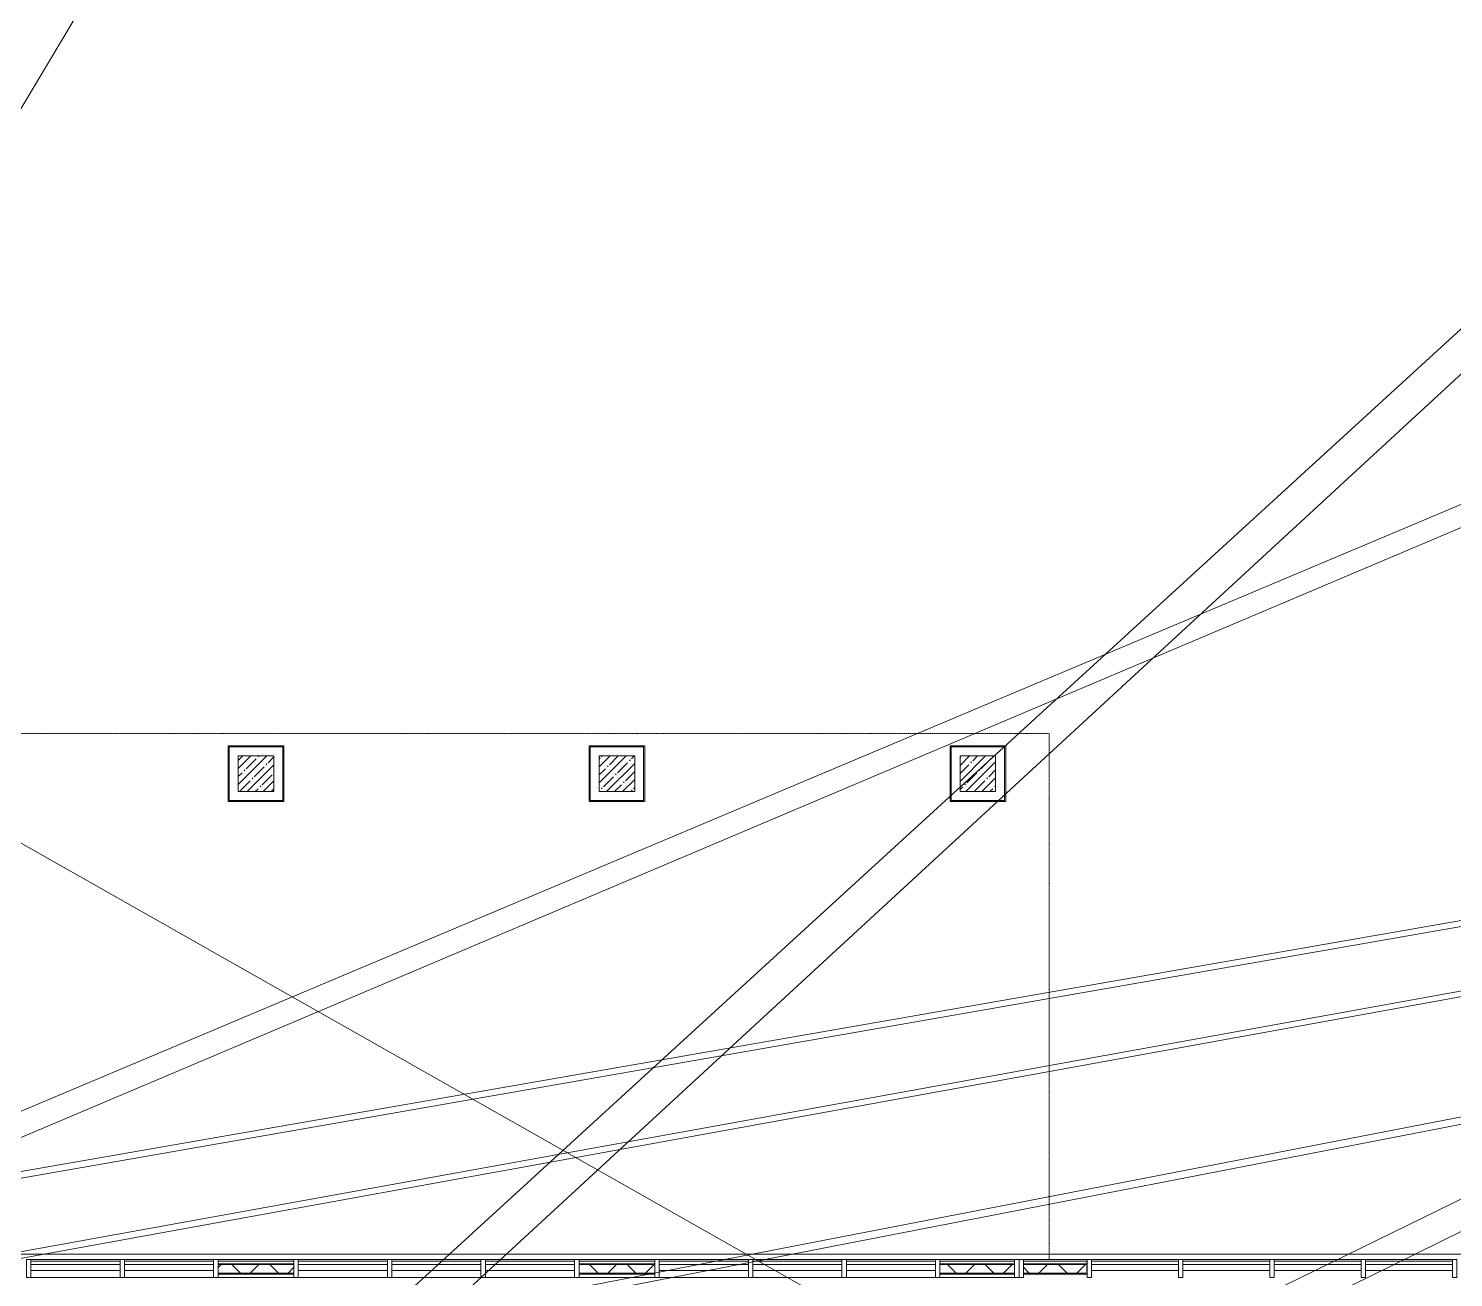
# Model space of a CAD drawing. Header units: millimetres. Extents: x -500089 to 1469082, y -290736 to 166440.
# Drawn here: x 1195451 to 1211441, y -44820 to -30814 of the extents above; entities that cross this region are included whole.
import ezdxf

# ---------------------------------------------------------------- set-up
doc = ezdxf.new("R2010")
doc.units = ezdxf.units.MM
doc.linetypes.add('ASVP_Штриховая_ш3 п1_5', pattern=[4.5, 3, -1.5])
for name, color, linetype, lineweight in [('Витраж', 7, 'Continuous', 0), ('Линии', 7, 'Continuous', 0), ('Несущие колонны', 7, 'Continuous', 0), ('Панели витража', 7, 'Continuous', 0), ('Стены отделка', 7, 'Continuous', 0), ('экспертиза ДУ пояснения', 6, 'Continuous', 0)]:
    doc.layers.add(name, color=color, linetype=linetype, lineweight=lineweight)

# ---------------------------------------------------------------- blocks, each defined once
blk = doc.blocks.new('Прямоугольный импост - 5х250 мм _наружный откос_ Серый-3055685-З Этаж 01')
at = {"layer": 'Витраж'}
for p, q in [((74454, 29013), (112350, 29013)), ((83625, 28750), (84625, 28750)), ((84675, 28750), (85675, 28750)), ((85725, 28750), (86575, 28750)), ((86625, 28750), (87625, 28750)), ((87675, 28750), (88675, 28750)), ((88725, 28750), (89725, 28750)), ((89775, 28750), (90625, 28750)), ((90675, 28750), (91675, 28750)), ((91725, 28750), (92725, 28750)), ((92775, 28750), (93775, 28750)), ((93825, 28750), (94663, 28750))]:
    blk.add_line(p, q, dxfattribs=at)
blk = doc.blocks.new('АР_СОШ_Верзилово_Фасады_rvt-2-З Этаж 01')
at = {"layer": 'Стены отделка', "lineweight": 9}
for p, q in [((85850, 34712), (85838, 34712)), ((85838, 34712), (85838, 34100)), ((86450, 34712), (85850, 34712)), ((85850, 34700), (86450, 34700)), ((85850, 34100), (85850, 34700)), ((86463, 34712), (86450, 34712)), ((86450, 34700), (86450, 34100)), ((86463, 34087), (86463, 34712)), ((89900, 34712), (89888, 34712)), ((89888, 34712), (89888, 34100)), ((90500, 34712), (89900, 34712)), ((89900, 34700), (90500, 34700)), ((89900, 34100), (89900, 34700)), ((90513, 34712), (90500, 34712)), ((90500, 34700), (90500, 34100)), ((90513, 34087), (90513, 34712)), ((94563, 34712), (93938, 34712)), ((93938, 34712), (93938, 34700)), ((93938, 34700), (93938, 34087)), ((93950, 34700), (94550, 34700)), ((93950, 34100), (93950, 34700)), ((94550, 34700), (94550, 34100)), ((94563, 34700), (94563, 34712)), ((94563, 34100), (94563, 34700)), ((85838, 34100), (85838, 34087)), ((85838, 34087), (86450, 34087)), ((86450, 34100), (85850, 34100)), ((86450, 34087), (86463, 34087)), ((89888, 34100), (89888, 34087)), ((89888, 34087), (90500, 34087)), ((90500, 34100), (89900, 34100)), ((90500, 34087), (90513, 34087)), ((93938, 34087), (93950, 34087)), ((94550, 34100), (93950, 34100)), ((93950, 34087), (94563, 34087)), ((94563, 34087), (94563, 34100))]:
    blk.add_line(p, q, dxfattribs=at)
at = {"lineweight": 9}
blk.add_blockref('Прямоугольный импост - 5х250 мм _наружный откос_ Серый-3055685-З Этаж 01', (0, 0), dxfattribs=at)
blk = doc.blocks.new('ADSK_КолоннаЖБ_Прямоугольная - 400x400 мм-V262-З Этаж 01')
at = {"layer": 'Несущие колонны'}
h = blk.add_hatch(dxfattribs=at)
h.set_pattern_fill('FP_46', color=256, style=0, pattern_type=2)
h.set_pattern_definition([(45, (-86150, -34400), (-89.80256, 89.80256), []), (45, (-86060.2, -34400), (-89.80256, 89.80256), [158.75, -31.75, 13.411, -18.339])])
h.paths.add_polyline_path([(200, -200), (200, 200), (-200, 200), (-200, -200)], flags=0)
at = {"layer": 'Несущие колонны', "lineweight": 18}
for p, q in [((-200, -200), (-200, 200)), ((-200, 200), (200, 200)), ((200, 200), (-200, 200)), ((-200, 200), (-200, -200)), ((200, 200), (200, -200)), ((200, -200), (200, 200)), ((200, -200), (-200, -200)), ((-200, -200), (200, -200))]:
    blk.add_line(p, q, dxfattribs=at)
blk = doc.blocks.new('ADSK_КолоннаЖБ_Прямоугольная - 400x400 мм-V264-З Этаж 01')
at = {"layer": 'Несущие колонны'}
h = blk.add_hatch(dxfattribs=at)
h.set_pattern_fill('FP_48', color=256, style=0, pattern_type=2)
h.set_pattern_definition([(45, (-94250, -34400), (-89.80256, 89.80256), []), (45, (-94160.2, -34400), (-89.80256, 89.80256), [158.75, -31.75, 13.411, -18.339])])
h.paths.add_polyline_path([(200, -200), (200, 200), (-200, 200), (-200, -200)], flags=0)
at = {"layer": 'Несущие колонны', "lineweight": 18}
for p, q in [((-200, -200), (-200, 200)), ((-200, 200), (200, 200)), ((200, 200), (-200, 200)), ((-200, 200), (-200, -200)), ((200, 200), (200, -200)), ((200, -200), (200, 200)), ((200, -200), (-200, -200)), ((-200, -200), (200, -200))]:
    blk.add_line(p, q, dxfattribs=at)
blk = doc.blocks.new('ADSK_КолоннаЖБ_Прямоугольная - 400x400 мм-V266-З Этаж 01')
at = {"layer": 'Несущие колонны'}
h = blk.add_hatch(dxfattribs=at)
h.set_pattern_fill('FP_50', color=256, style=0, pattern_type=2)
h.set_pattern_definition([(45, (-90200, -34400), (-89.80256, 89.80256), []), (45, (-90110.2, -34400), (-89.80256, 89.80256), [158.75, -31.75, 13.411, -18.339])])
h.paths.add_polyline_path([(200, -200), (200, 200), (-200, 200), (-200, -200)], flags=0)
at = {"layer": 'Несущие колонны', "lineweight": 18}
for p, q in [((-200, -200), (-200, 200)), ((-200, 200), (200, 200)), ((200, 200), (-200, 200)), ((-200, 200), (-200, -200)), ((200, 200), (200, -200)), ((200, -200), (200, 200)), ((200, -200), (-200, -200)), ((-200, -200), (200, -200))]:
    blk.add_line(p, q, dxfattribs=at)
blk = doc.blocks.new('M_Glazed Pane_Stemalit_Minvata - Непрозрачное с минватой _пожрассечка_ 38-4191406-З Этаж 01')
at = {"layer": 'Панели витража'}
h = blk.add_hatch(dxfattribs=at)
h.set_pattern_fill('FP_204', color=256, style=0, pattern_type=2)
h.set_pattern_definition([(45, (-95118.75, -28915), (-212.132, 212.132), []), (135, (-95118.75, -28915), (-212.132, -212.132), [])])
h.paths.add_polyline_path([(356, -115), (356, -18), (-356, -18), (-356, -115)], flags=0)
h = blk.add_hatch(dxfattribs=at)
h.set_pattern_fill('FP_203', color=256, style=0, pattern_type=2)
h.set_pattern_definition([(45, (-95118.75, -28915), (-212.132, 212.132), [])])
h.paths.add_polyline_path([(356, -128), (356, -115), (-356, -115), (-356, -128)], flags=0)
for p, q in [((-356, 18), (356, 18)), ((356, 18), (-356, 18)), ((-356, 18), (-356, -13)), ((356, -13), (356, 18)), ((356, -13), (-356, -13)), ((-356, -13), (-356, -18)), ((-356, -13), (356, -13)), ((-356, -18), (356, -18)), ((356, -18), (356, -13))]:
    blk.add_line(p, q, dxfattribs=at)
at = {"layer": 'Панели витража', "lineweight": 18}
for p, q in [((356, -18), (-356, -18)), ((-356, -18), (-356, -115)), ((356, -115), (-356, -115)), ((-356, -115), (-356, -128)), ((-356, -115), (356, -115)), ((-356, -128), (356, -128)), ((356, -115), (356, -18)), ((356, -128), (356, -115))]:
    blk.add_line(p, q, dxfattribs=at)
blk = doc.blocks.new('Системная панель - ASVP_Cтеклопакет Двухкамерный_36 мм-4122098-З Этаж 01')
at = {"layer": 'Панели витража', "lineweight": 18}
for p, q in [((488, 18), (-488, 18)), ((-488, 18), (-488, -18)), ((488, -18), (488, 18)), ((-488, -18), (488, -18))]:
    blk.add_line(p, q, dxfattribs=at)
blk = doc.blocks.new('Прямоугольный импост - 50х120 мм Серый-4191403-З Этаж 01')
at = {"layer": 'Витраж'}
blk.add_line((94762.5, 28950), (95475, 28950), dxfattribs=at)
blk = doc.blocks.new('Прямоугольный импост - 50х120 мм Серый-3779419-З Этаж 01')
at = {"layer": 'Витраж'}
for p, q in [((96550, 28950), (97525, 28950)), ((97525, 28830), (96550, 28830))]:
    blk.add_line(p, q, dxfattribs=at)
blk = doc.blocks.new('Прямоугольный импост - 50х200 мм Серый-3746795-З Этаж 01')
at = {"layer": 'Витраж', "lineweight": 18}
for p, q in [((-25, 165), (25, 165)), ((-25, -35), (-25, 165)), ((25, 165), (25, -35)), ((25, -35), (-25, -35))]:
    blk.add_line(p, q, dxfattribs=at)
blk = doc.blocks.new('Прямоугольный импост - 50х200 мм Серый-3746806-З Этаж 01')
at = {"layer": 'Витраж', "lineweight": 18}
for p, q in [((0, 165), (-50, 165)), ((-50, 165), (-50, -35)), ((0, -35), (0, 165)), ((-50, -35), (0, -35))]:
    blk.add_line(p, q, dxfattribs=at)
blk = doc.blocks.new('M_Glazed Pane_Stemalit_Minvata - Непрозрачное с минватой _пожрассечка_ 38-V436-З Этаж 01')
at = {"layer": 'Панели витража'}
h = blk.add_hatch(dxfattribs=at)
h.set_pattern_fill('FP_216', color=256, style=0, pattern_type=2)
h.set_pattern_definition([(45, (-86150, -28915), (-212.132, 212.132), []), (135, (-86150, -28915), (-212.132, -212.132), [])])
h.paths.add_polyline_path([(425, -115), (425, -18), (-425, -18), (-425, -115)], flags=0)
h = blk.add_hatch(dxfattribs=at)
h.set_pattern_fill('FP_215', color=256, style=0, pattern_type=2)
h.set_pattern_definition([(45, (-86150, -28915), (-212.132, 212.132), [])])
h.paths.add_polyline_path([(-425, -127.5), (425, -127.5), (425, -115), (-425, -115)], flags=0)
for p, q in [((-425, 18), (425, 18)), ((425, 18), (-425, 18)), ((-425, 18), (-425, -13)), ((425, -13), (425, 18)), ((425, -13), (-425, -13)), ((-425, -13), (-425, -18)), ((-425, -13), (425, -13)), ((-425, -18), (425, -18)), ((425, -18), (425, -13))]:
    blk.add_line(p, q, dxfattribs=at)
at = {"layer": 'Панели витража', "lineweight": 18}
for p, q in [((425, -18), (-425, -18)), ((-425, -18), (-425, -115)), ((425, -115), (-425, -115)), ((-425, -115), (-425, -127.5)), ((-425, -115), (425, -115)), ((-425, -127.5), (425, -127.5)), ((425, -115), (425, -18)), ((425, -127.5), (425, -115))]:
    blk.add_line(p, q, dxfattribs=at)
blk = doc.blocks.new('Системная панель - ASVP_Cтеклопакет Двухкамерный_36 мм-4186791-З Этаж 01')
at = {"layer": 'Панели витража', "lineweight": 18}
for p, q in [((500, 18), (-500, 18)), ((-500, 18), (-500, -18)), ((500, -18), (500, 18)), ((-500, -18), (500, -18))]:
    blk.add_line(p, q, dxfattribs=at)
blk = doc.blocks.new('M_Glazed Pane_Stemalit_Minvata - Непрозрачное с минватой _пожрассечка_ 38-V437-З Этаж 01')
at = {"layer": 'Панели витража'}
h = blk.add_hatch(dxfattribs=at)
h.set_pattern_fill('FP_218', color=256, style=0, pattern_type=2)
h.set_pattern_definition([(45, (-90200, -28915), (-212.132, 212.132), []), (135, (-90200, -28915), (-212.132, -212.132), [])])
h.paths.add_polyline_path([(-425, -115), (425, -115), (425, -18), (-425, -18), (-425, -85)], flags=0)
h = blk.add_hatch(dxfattribs=at)
h.set_pattern_fill('FP_217', color=256, style=0, pattern_type=2)
h.set_pattern_definition([(45, (-90200, -28915), (-212.132, 212.132), [])])
h.paths.add_polyline_path([(425, -127.5), (425, -115), (-425, -115), (-425, -127.5)], flags=0)
for p, q in [((-425, 18), (425, 18)), ((425, 18), (-425, 18)), ((-425, 18), (-425, -13)), ((425, -13), (425, 18)), ((425, -13), (-425, -13)), ((-425, -13), (-425, -18)), ((-425, -13), (425, -13)), ((-425, -18), (425, -18)), ((425, -18), (425, -13))]:
    blk.add_line(p, q, dxfattribs=at)
at = {"layer": 'Панели витража', "lineweight": 18}
for p, q in [((425, -18), (-425, -18)), ((-425, -18), (-425, -115)), ((425, -115), (-425, -115)), ((-425, -115), (-425, -127.5)), ((-425, -115), (425, -115)), ((-425, -127.5), (425, -127.5)), ((425, -115), (425, -18)), ((425, -127.5), (425, -115))]:
    blk.add_line(p, q, dxfattribs=at)
blk = doc.blocks.new('Прямоугольный импост - 50х200 мм Серый-3746798-З Этаж 01')
at = {"layer": 'Витраж', "lineweight": 18}
for p, q in [((-50, 165), (0, 165)), ((-50, -35), (-50, 165)), ((0, 165), (0, -35)), ((0, -35), (-50, -35))]:
    blk.add_line(p, q, dxfattribs=at)
blk = doc.blocks.new('Прямоугольный импост - 50х120 мм Серый-3687795-З Этаж 01')
at = {"layer": 'Витраж'}
blk.add_line((99625, 28950), (100475, 28950), dxfattribs=at)
blk = doc.blocks.new('Прямоугольный импост - 50х120 мм Серый-4186787-З Этаж 01')
at = {"layer": 'Витраж'}
for p, q in [((75525, 28950), (76525, 28950)), ((76525, 28830), (75525, 28830))]:
    blk.add_line(p, q, dxfattribs=at)
blk = doc.blocks.new('M_Glazed Pane_Stemalit_Minvata - Непрозрачное с минватой _пожрассечка_ 38-4191399-З Этаж 01')
at = {"layer": 'Панели витража'}
h = blk.add_hatch(dxfattribs=at)
h.set_pattern_fill('FP_220', color=256, style=0, pattern_type=2)
h.set_pattern_definition([(45, (-94243.75, -28915), (-212.132, 212.132), []), (135, (-94243.75, -28915), (-212.132, -212.132), [])])
h.paths.add_polyline_path([(-375, -115), (419, -115), (419, -18), (-419, -18), (-419, -115)], flags=0)
h = blk.add_hatch(dxfattribs=at)
h.set_pattern_fill('FP_219', color=256, style=0, pattern_type=2)
h.set_pattern_definition([(45, (-94243.75, -28915), (-212.132, 212.132), [])])
h.paths.add_polyline_path([(-375, -128), (419, -128), (419, -115), (-419, -115), (-419, -128)], flags=0)
for p, q in [((-419, 18), (419, 18)), ((419, 18), (-419, 18)), ((-419, 18), (-419, -13)), ((419, -13), (419, 18)), ((419, -13), (-419, -13)), ((-419, -13), (-419, -18)), ((-419, -13), (419, -13)), ((-419, -18), (419, -18)), ((419, -18), (419, -13))]:
    blk.add_line(p, q, dxfattribs=at)
at = {"layer": 'Панели витража', "lineweight": 18}
for p, q in [((419, -18), (-419, -18)), ((-419, -18), (-419, -115)), ((419, -115), (-419, -115)), ((-419, -115), (-419, -128)), ((-419, -115), (419, -115)), ((-419, -128), (419, -128)), ((419, -115), (419, -18)), ((419, -128), (419, -115))]:
    blk.add_line(p, q, dxfattribs=at)
blk = doc.blocks.new('Прямоугольный импост - 50х120 мм Серый-4191397-З Этаж 01')
at = {"layer": 'Витраж'}
blk.add_line((93825, 28950), (94662.5, 28950), dxfattribs=at)

msp = doc.modelspace()

# ---------------------------------------------------------------- linework, layer by layer
at = {"layer": 'Линии', "linetype": 'ASVP_Штриховая_ш3 п1_5'}
for p, q in [((1206903.585, -38720.488), (1185203.585, -38720.488)), ((1206903.585, -44620.488), (1206903.585, -38720.488))]:
    msp.add_line(p, q, dxfattribs=at)
at = {"layer": 'экспертиза ДУ пояснения'}
for p, q in [((1169527.42, -72584.253), (1283545.83, 31674.308)), ((1283545.83, 31674.308), (1170451.223, -72536.169)), ((1173847.485, -52012.358), (1326541.241, 12257.695)), ((1326541.241, 12257.695), (1174771.289, -51964.274)), ((1197930.716, -50583.636), (1326541.241, 12257.695)), ((1326541.241, 12257.695), (1198854.519, -50535.552)), ((1117280.953, -58661.833), (1326068.788, -20876.663)), ((1326068.788, -20876.663), (1118204.756, -58613.748)), ((1127770.685, -55398.635), (1326068.788, -20876.663)), ((1326068.788, -20876.663), (1128694.488, -55350.551)), ((1141545.255, -56548.635), (1326068.788, -20876.663)), ((1326068.788, -20876.663), (1142469.058, -56500.551))]:
    msp.add_line(p, q, dxfattribs=at)
msp.add_lwpolyline([(1036157.61, 50215.508), (1236236.852, -63095.361)], dxfattribs=at)
at = {"layer": 'экспертиза ДУ пояснения', "elevation": 0}
msp.add_lwpolyline([(1184682.285, -49596.765), (1238825.439, 41070.052)], dxfattribs=at)

# ---------------------------------------------------------------- block references
msp.add_blockref('АР_СОШ_Верзилово_Фасады_rvt-2-З Этаж 01', (1111853.585, -73570.488))
at = {"layer": 'Витраж', "extrusion": (0, 0, -1), "rotation": 180}
for name, p in [('Прямоугольный импост - 50х200 мм Серый-3746795-З Этаж 01', (-1195453.585, -44655.488)), ('Прямоугольный импост - 50х200 мм Серый-3746795-З Этаж 01', (-1196503.585, -44655.488)), ('Прямоугольный импост - 50х200 мм Серый-3746795-З Этаж 01', (-1197553.585, -44655.488)), ('Прямоугольный импост - 50х200 мм Серый-3746795-З Этаж 01', (-1198453.585, -44655.488)), ('Прямоугольный импост - 50х200 мм Серый-3746795-З Этаж 01', (-1199503.585, -44655.488)), ('Прямоугольный импост - 50х200 мм Серый-3746795-З Этаж 01', (-1200553.585, -44655.488)), ('Прямоугольный импост - 50х200 мм Серый-3746795-З Этаж 01', (-1201603.585, -44655.488)), ('Прямоугольный импост - 50х200 мм Серый-3746795-З Этаж 01', (-1202503.585, -44655.488)), ('Прямоугольный импост - 50х200 мм Серый-3746795-З Этаж 01', (-1203553.585, -44655.488)), ('Прямоугольный импост - 50х200 мм Серый-3746795-З Этаж 01', (-1204603.585, -44655.488)), ('Прямоугольный импост - 50х200 мм Серый-3746795-З Этаж 01', (-1205653.585, -44655.488)), ('Прямоугольный импост - 50х200 мм Серый-3746798-З Этаж 01', (-1206566.085, -44655.488)), ('Прямоугольный импост - 50х200 мм Серый-3746795-З Этаж 01', (-1207353.585, -44655.488)), ('Прямоугольный импост - 50х200 мм Серый-3746795-З Этаж 01', (-1208378.585, -44655.488)), ('Прямоугольный импост - 50х200 мм Серый-3746795-З Этаж 01', (-1209403.586, -44655.488)), ('Прямоугольный импост - 50х200 мм Серый-3746795-З Этаж 01', (-1210428.586, -44655.488)), ('Прямоугольный импост - 50х200 мм Серый-3746795-З Этаж 01', (-1211453.586, -44655.488))]:
    msp.add_blockref(name, p, dxfattribs=at)
at = {"layer": 'Витраж'}
for name, p in [('Прямоугольный импост - 50х120 мм Серый-4186787-З Этаж 01', (1119953.585, -73570.488)), ('Прямоугольный импост - 50х120 мм Серый-4186787-З Этаж 01', (1121003.585, -73570.488)), ('Прямоугольный импост - 50х120 мм Серый-3687795-З Этаж 01', (1097953.585, -73570.488)), ('Прямоугольный импост - 50х120 мм Серый-4186787-З Этаж 01', (1122953.585, -73570.488)), ('Прямоугольный импост - 50х120 мм Серый-4186787-З Этаж 01', (1124003.585, -73570.488)), ('Прямоугольный импост - 50х120 мм Серый-4186787-З Этаж 01', (1125053.585, -73570.488)), ('Прямоугольный импост - 50х120 мм Серый-3687795-З Этаж 01', (1102003.585, -73570.488)), ('Прямоугольный импост - 50х120 мм Серый-4186787-З Этаж 01', (1127003.585, -73570.488)), ('Прямоугольный импост - 50х120 мм Серый-4186787-З Этаж 01', (1128053.585, -73570.488)), ('Прямоугольный импост - 50х120 мм Серый-4186787-З Этаж 01', (1129103.585, -73570.488)), ('Прямоугольный импост - 50х120 мм Серый-4191397-З Этаж 01', (1111853.585, -73570.488)), ('Прямоугольный импост - 50х120 мм Серый-4191403-З Этаж 01', (1111853.585, -73570.488)), ('Прямоугольный импост - 50х120 мм Серый-3779419-З Этаж 01', (1110828.585, -73570.488)), ('Прямоугольный импост - 50х120 мм Серый-3779419-З Этаж 01', (1111853.585, -73570.488)), ('Прямоугольный импост - 50х120 мм Серый-3779419-З Этаж 01', (1112878.585, -73570.488)), ('Прямоугольный импост - 50х120 мм Серый-3779419-З Этаж 01', (1113903.586, -73570.488))]:
    msp.add_blockref(name, p, dxfattribs=at)
at = {"layer": 'Витраж', "rotation": 180}
msp.add_blockref('Прямоугольный импост - 50х200 мм Серый-3746806-З Этаж 01', (1206566.085, -44655.488), dxfattribs=at)
at = {"layer": 'Несущие колонны'}
for name, p in [('ADSK_КолоннаЖБ_Прямоугольная - 400x400 мм-V262-З Этаж 01', (1198003.585, -39170.488)), ('ADSK_КолоннаЖБ_Прямоугольная - 400x400 мм-V266-З Этаж 01', (1202053.585, -39170.488)), ('ADSK_КолоннаЖБ_Прямоугольная - 400x400 мм-V264-З Этаж 01', (1206103.585, -39170.488))]:
    msp.add_blockref(name, p, dxfattribs=at)
at = {"layer": 'Панели витража'}
for name, p in [('Системная панель - ASVP_Cтеклопакет Двухкамерный_36 мм-4186791-З Этаж 01', (1195978.585, -44655.488)), ('Системная панель - ASVP_Cтеклопакет Двухкамерный_36 мм-4186791-З Этаж 01', (1197028.585, -44655.488)), ('M_Glazed Pane_Stemalit_Minvata - Непрозрачное с минватой _пожрассечка_ 38-V436-З Этаж 01', (1198003.585, -44655.488)), ('Системная панель - ASVP_Cтеклопакет Двухкамерный_36 мм-4186791-З Этаж 01', (1198978.585, -44655.488)), ('Системная панель - ASVP_Cтеклопакет Двухкамерный_36 мм-4186791-З Этаж 01', (1200028.585, -44655.488)), ('Системная панель - ASVP_Cтеклопакет Двухкамерный_36 мм-4186791-З Этаж 01', (1201078.585, -44655.488)), ('M_Glazed Pane_Stemalit_Minvata - Непрозрачное с минватой _пожрассечка_ 38-V437-З Этаж 01', (1202053.585, -44655.488)), ('Системная панель - ASVP_Cтеклопакет Двухкамерный_36 мм-4186791-З Этаж 01', (1203028.585, -44655.488)), ('Системная панель - ASVP_Cтеклопакет Двухкамерный_36 мм-4186791-З Этаж 01', (1204078.585, -44655.488)), ('Системная панель - ASVP_Cтеклопакет Двухкамерный_36 мм-4186791-З Этаж 01', (1205128.585, -44655.488)), ('M_Glazed Pane_Stemalit_Minvata - Непрозрачное с минватой _пожрассечка_ 38-4191399-З Этаж 01', (1206097.335, -44655.488)), ('M_Glazed Pane_Stemalit_Minvata - Непрозрачное с минватой _пожрассечка_ 38-4191406-З Этаж 01', (1206972.335, -44655.488)), ('Системная панель - ASVP_Cтеклопакет Двухкамерный_36 мм-4122098-З Этаж 01', (1207866.085, -44655.488)), ('Системная панель - ASVP_Cтеклопакет Двухкамерный_36 мм-4122098-З Этаж 01', (1208891.086, -44655.488)), ('Системная панель - ASVP_Cтеклопакет Двухкамерный_36 мм-4122098-З Этаж 01', (1209916.086, -44655.488)), ('Системная панель - ASVP_Cтеклопакет Двухкамерный_36 мм-4122098-З Этаж 01', (1210941.086, -44655.488))]:
    msp.add_blockref(name, p, dxfattribs=at)

doc.saveas('drawing.dxf')
